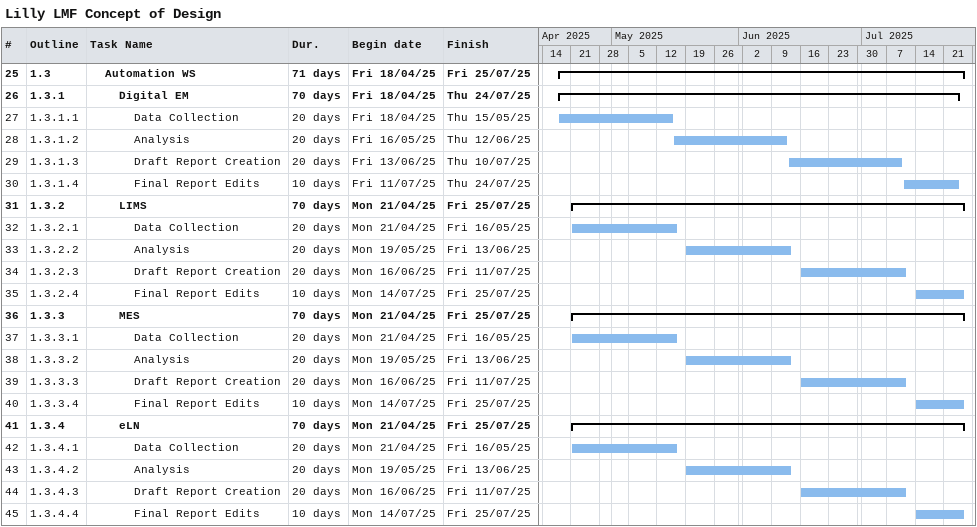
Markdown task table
Lilly LMF Concept of Design

| ID | WBS | Task | Duration | Start | Finish |
|---|---|---|---|---|---|
| 25 | 1.3 | **Automation WS** | 71d | 2025-04-18 | 2025-07-25 |
| 26 | 1.3.1 | **Digital EM** | 70d | 2025-04-18 | 2025-07-24 |
| 27 | 1.3.1.1 | Data Collection | 20d | 2025-04-18 | 2025-05-15 |
| 28 | 1.3.1.2 | Analysis | 20d | 2025-05-16 | 2025-06-12 |
| 29 | 1.3.1.3 | Draft Report Creation | 20d | 2025-06-13 | 2025-07-10 |
| 30 | 1.3.1.4 | Final Report Edits | 10d | 2025-07-11 | 2025-07-24 |
| 31 | 1.3.2 | **LIMS** | 70d | 2025-04-21 | 2025-07-25 |
| 32 | 1.3.2.1 | Data Collection | 20d | 2025-04-21 | 2025-05-16 |
| 33 | 1.3.2.2 | Analysis | 20d | 2025-05-19 | 2025-06-13 |
| 34 | 1.3.2.3 | Draft Report Creation | 20d | 2025-06-16 | 2025-07-11 |
| 35 | 1.3.2.4 | Final Report Edits | 10d | 2025-07-14 | 2025-07-25 |
| 36 | 1.3.3 | **MES** | 70d | 2025-04-21 | 2025-07-25 |
| 37 | 1.3.3.1 | Data Collection | 20d | 2025-04-21 | 2025-05-16 |
| 38 | 1.3.3.2 | Analysis | 20d | 2025-05-19 | 2025-06-13 |
| 39 | 1.3.3.3 | Draft Report Creation | 20d | 2025-06-16 | 2025-07-11 |
| 40 | 1.3.3.4 | Final Report Edits | 10d | 2025-07-14 | 2025-07-25 |
| 41 | 1.3.4 | **eLN** | 70d | 2025-04-21 | 2025-07-25 |
| 42 | 1.3.4.1 | Data Collection | 20d | 2025-04-21 | 2025-05-16 |
| 43 | 1.3.4.2 | Analysis | 20d | 2025-05-19 | 2025-06-13 |
| 44 | 1.3.4.3 | Draft Report Creation | 20d | 2025-06-16 | 2025-07-11 |
| 45 | 1.3.4.4 | Final Report Edits | 10d | 2025-07-14 | 2025-07-25 |
